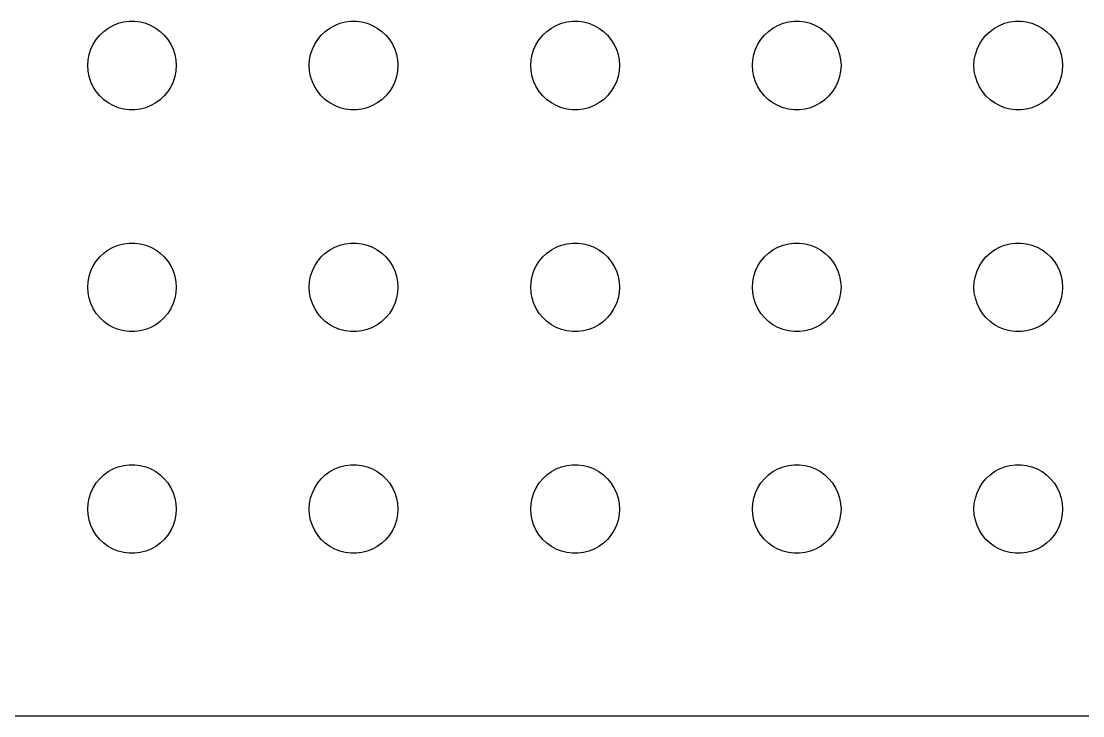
# Model space of a CAD drawing. Header units: metres. Extents: x -134 to 134, y 518 to 1078.
# Drawn here: x -3.75 to 32.18, y 860.01 to 883.5 of the extents above; entities that cross this region are included whole.
import ezdxf

# ---------------------------------------------------------------- set-up
doc = ezdxf.new("R2010")
doc.units = ezdxf.units.M

msp = doc.modelspace()

# ---------------------------------------------------------------- linework, layer by layer
for p, q in [((-0.95613, 883.156), (-0.80373, 883.266)), ((-0.80373, 883.266), (-0.63866, 883.357)), ((-0.63866, 883.357), (-0.46352, 883.427)), ((-0.46352, 883.427), (-0.28107, 883.473)), ((-0.28107, 883.473), (-0.09418, 883.497)), ((-0.09418, 883.497), (0.09418, 883.497)), ((0.09418, 883.497), (0.28107, 883.473)), ((0.28107, 883.473), (0.46352, 883.427)), ((0.46352, 883.427), (0.63866, 883.357)), ((0.63866, 883.357), (0.80373, 883.266)), ((0.80373, 883.266), (0.95613, 883.156)), ((6.54385, 883.156), (6.69626, 883.266)), ((6.69626, 883.266), (6.86133, 883.357)), ((6.86133, 883.357), (7.03647, 883.427)), ((7.03647, 883.427), (7.21892, 883.473)), ((7.21892, 883.473), (7.40581, 883.497)), ((7.40581, 883.497), (7.59418, 883.497)), ((7.59418, 883.497), (7.78107, 883.473)), ((7.78107, 883.473), (7.96352, 883.427)), ((7.96352, 883.427), (8.13866, 883.357)), ((8.13866, 883.357), (8.30373, 883.266)), ((8.30373, 883.266), (8.45613, 883.156)), ((14.0439, 883.156), (14.1963, 883.266)), ((14.1963, 883.266), (14.3613, 883.357)), ((14.3613, 883.357), (14.5365, 883.427)), ((14.5365, 883.427), (14.7189, 883.473)), ((14.7189, 883.473), (14.9058, 883.497)), ((14.9058, 883.497), (15.0942, 883.497)), ((15.0942, 883.497), (15.2811, 883.473)), ((15.2811, 883.473), (15.4635, 883.427)), ((15.4635, 883.427), (15.6387, 883.357)), ((15.6387, 883.357), (15.8037, 883.266)), ((15.8037, 883.266), (15.9561, 883.156)), ((21.5439, 883.156), (21.6963, 883.266)), ((21.6963, 883.266), (21.8613, 883.357)), ((21.8613, 883.357), (22.0365, 883.427)), ((22.0365, 883.427), (22.2189, 883.473)), ((22.2189, 883.473), (22.4058, 883.497)), ((22.4058, 883.497), (22.5942, 883.497)), ((22.5942, 883.497), (22.7811, 883.473)), ((22.7811, 883.473), (22.9635, 883.427)), ((22.9635, 883.427), (23.1387, 883.357)), ((23.1387, 883.357), (23.3037, 883.266)), ((23.3037, 883.266), (23.4561, 883.156)), ((29.0439, 883.156), (29.1963, 883.266)), ((29.1963, 883.266), (29.3613, 883.357)), ((29.3613, 883.357), (29.5365, 883.427)), ((29.5365, 883.427), (29.7189, 883.473)), ((29.7189, 883.473), (29.9058, 883.497)), ((29.9058, 883.497), (30.0942, 883.497)), ((30.0942, 883.497), (30.2811, 883.473)), ((30.2811, 883.473), (30.4635, 883.427)), ((30.4635, 883.427), (30.6387, 883.357)), ((30.6387, 883.357), (30.8037, 883.266)), ((30.8037, 883.266), (30.9561, 883.156)), ((-1.21352, 882.882), (-1.09344, 883.027)), ((-1.09344, 883.027), (-0.95613, 883.156)), ((0.95613, 883.156), (1.09344, 883.027)), ((1.09344, 883.027), (1.21352, 882.882)), ((6.28647, 882.882), (6.40654, 883.027)), ((6.40654, 883.027), (6.54385, 883.156)), ((8.45613, 883.156), (8.59344, 883.027)), ((8.59344, 883.027), (8.71352, 882.882)), ((13.7865, 882.882), (13.9065, 883.027)), ((13.9065, 883.027), (14.0439, 883.156)), ((15.9561, 883.156), (16.0934, 883.027)), ((16.0934, 883.027), (16.2135, 882.882)), ((21.2865, 882.882), (21.4065, 883.027)), ((21.4065, 883.027), (21.5439, 883.156)), ((23.4561, 883.156), (23.5934, 883.027)), ((23.5934, 883.027), (23.7135, 882.882)), ((28.7865, 882.882), (28.9065, 883.027)), ((28.9065, 883.027), (29.0439, 883.156)), ((30.9561, 883.156), (31.0934, 883.027)), ((31.0934, 883.027), (31.2135, 882.882)), ((-1.45287, 882.373), (-1.39465, 882.552)), ((-1.39465, 882.552), (-1.31445, 882.723)), ((-1.31445, 882.723), (-1.21352, 882.882)), ((1.21352, 882.882), (1.31445, 882.723)), ((1.31445, 882.723), (1.39465, 882.552)), ((1.39465, 882.552), (1.45287, 882.373)), ((6.04712, 882.373), (6.10533, 882.552)), ((6.10533, 882.552), (6.18553, 882.723)), ((6.18553, 882.723), (6.28647, 882.882)), ((8.71352, 882.882), (8.81445, 882.723)), ((8.81445, 882.723), (8.89465, 882.552)), ((8.89465, 882.552), (8.95287, 882.373)), ((13.5471, 882.373), (13.6053, 882.552)), ((13.6053, 882.552), (13.6855, 882.723)), ((13.6855, 882.723), (13.7865, 882.882)), ((16.2135, 882.882), (16.3145, 882.723)), ((16.3145, 882.723), (16.3947, 882.552)), ((16.3947, 882.552), (16.4529, 882.373)), ((21.0471, 882.373), (21.1053, 882.552)), ((21.1053, 882.552), (21.1855, 882.723)), ((21.1855, 882.723), (21.2865, 882.882)), ((23.7135, 882.882), (23.8145, 882.723)), ((23.8145, 882.723), (23.8947, 882.552)), ((23.8947, 882.552), (23.9529, 882.373)), ((28.5471, 882.373), (28.6053, 882.552)), ((28.6053, 882.552), (28.6855, 882.723)), ((28.6855, 882.723), (28.7865, 882.882)), ((31.2135, 882.882), (31.3145, 882.723)), ((31.3145, 882.723), (31.3947, 882.552)), ((31.3947, 882.552), (31.4529, 882.373)), ((-1.5, 882), (-1.48816, 882.188)), ((-1.48816, 882.188), (-1.45287, 882.373)), ((1.45287, 882.373), (1.48816, 882.188)), ((1.48816, 882.188), (1.5, 882)), ((6, 882), (6.01183, 882.188)), ((6.01183, 882.188), (6.04712, 882.373)), ((8.95287, 882.373), (8.98816, 882.188)), ((8.98816, 882.188), (9, 882)), ((13.5, 882), (13.5118, 882.188)), ((13.5118, 882.188), (13.5471, 882.373)), ((16.4529, 882.373), (16.4882, 882.188)), ((16.4882, 882.188), (16.5, 882)), ((21, 882), (21.0118, 882.188)), ((21.0118, 882.188), (21.0471, 882.373)), ((23.9529, 882.373), (23.9882, 882.188)), ((23.9882, 882.188), (24, 882)), ((28.5, 882), (28.5118, 882.188)), ((28.5118, 882.188), (28.5471, 882.373)), ((31.4529, 882.373), (31.4882, 882.188)), ((31.4882, 882.188), (31.5, 882)), ((-1.48816, 881.812), (-1.5, 882)), ((1.5, 882), (1.48816, 881.812)), ((6.01183, 881.812), (6, 882)), ((9, 882), (8.98816, 881.812)), ((13.5118, 881.812), (13.5, 882)), ((16.5, 882), (16.4882, 881.812)), ((21.0118, 881.812), (21, 882)), ((24, 882), (23.9882, 881.812)), ((28.5118, 881.812), (28.5, 882)), ((31.5, 882), (31.4882, 881.812)), ((-1.45287, 881.627), (-1.48816, 881.812)), ((-1.39465, 881.448), (-1.45287, 881.627)), ((1.45287, 881.627), (1.39465, 881.448)), ((1.48816, 881.812), (1.45287, 881.627)), ((6.04712, 881.627), (6.01183, 881.812)), ((6.10533, 881.448), (6.04712, 881.627)), ((8.95287, 881.627), (8.89465, 881.448)), ((8.98816, 881.812), (8.95287, 881.627)), ((13.5471, 881.627), (13.5118, 881.812)), ((13.6053, 881.448), (13.5471, 881.627)), ((16.4529, 881.627), (16.3947, 881.448)), ((16.4882, 881.812), (16.4529, 881.627)), ((21.0471, 881.627), (21.0118, 881.812)), ((21.1053, 881.448), (21.0471, 881.627)), ((23.9529, 881.627), (23.8947, 881.448)), ((23.9882, 881.812), (23.9529, 881.627)), ((28.5471, 881.627), (28.5118, 881.812)), ((28.6053, 881.448), (28.5471, 881.627)), ((31.4529, 881.627), (31.3947, 881.448)), ((31.4882, 881.812), (31.4529, 881.627)), ((-1.31445, 881.277), (-1.39465, 881.448)), ((-1.21352, 881.118), (-1.31445, 881.277)), ((-1.09344, 880.973), (-1.21352, 881.118)), ((1.21352, 881.118), (1.09344, 880.973)), ((1.31445, 881.277), (1.21352, 881.118)), ((1.39465, 881.448), (1.31445, 881.277)), ((6.18553, 881.277), (6.10533, 881.448)), ((6.28647, 881.118), (6.18553, 881.277)), ((6.40654, 880.973), (6.28647, 881.118)), ((8.71352, 881.118), (8.59344, 880.973)), ((8.81445, 881.277), (8.71352, 881.118)), ((8.89465, 881.448), (8.81445, 881.277)), ((13.6855, 881.277), (13.6053, 881.448)), ((13.7865, 881.118), (13.6855, 881.277)), ((13.9065, 880.973), (13.7865, 881.118)), ((16.2135, 881.118), (16.0934, 880.973)), ((16.3145, 881.277), (16.2135, 881.118)), ((16.3947, 881.448), (16.3145, 881.277)), ((21.1855, 881.277), (21.1053, 881.448)), ((21.2865, 881.118), (21.1855, 881.277)), ((21.4065, 880.973), (21.2865, 881.118)), ((23.7135, 881.118), (23.5934, 880.973)), ((23.8145, 881.277), (23.7135, 881.118)), ((23.8947, 881.448), (23.8145, 881.277)), ((28.6855, 881.277), (28.6053, 881.448)), ((28.7865, 881.118), (28.6855, 881.277)), ((28.9065, 880.973), (28.7865, 881.118)), ((31.2135, 881.118), (31.0934, 880.973)), ((31.3145, 881.277), (31.2135, 881.118)), ((31.3947, 881.448), (31.3145, 881.277)), ((-0.95613, 880.844), (-1.09344, 880.973)), ((-0.80373, 880.734), (-0.95613, 880.844)), ((0.95613, 880.844), (0.80373, 880.734)), ((1.09344, 880.973), (0.95613, 880.844)), ((6.54385, 880.844), (6.40654, 880.973)), ((6.69626, 880.734), (6.54385, 880.844)), ((8.45613, 880.844), (8.30373, 880.734)), ((8.59344, 880.973), (8.45613, 880.844)), ((14.0439, 880.844), (13.9065, 880.973)), ((14.1963, 880.734), (14.0439, 880.844)), ((15.9561, 880.844), (15.8037, 880.734)), ((16.0934, 880.973), (15.9561, 880.844)), ((21.5439, 880.844), (21.4065, 880.973)), ((21.6963, 880.734), (21.5439, 880.844)), ((23.4561, 880.844), (23.3037, 880.734)), ((23.5934, 880.973), (23.4561, 880.844)), ((29.0439, 880.844), (28.9065, 880.973)), ((29.1963, 880.734), (29.0439, 880.844)), ((30.9561, 880.844), (30.8037, 880.734)), ((31.0934, 880.973), (30.9561, 880.844)), ((-0.63866, 880.643), (-0.80373, 880.734)), ((-0.46352, 880.573), (-0.63866, 880.643)), ((-0.28107, 880.527), (-0.46352, 880.573)), ((-0.09418, 880.503), (-0.28107, 880.527)), ((0.09418, 880.503), (-0.09418, 880.503)), ((0.28107, 880.527), (0.09418, 880.503)), ((0.46352, 880.573), (0.28107, 880.527)), ((0.63866, 880.643), (0.46352, 880.573)), ((0.80373, 880.734), (0.63866, 880.643)), ((6.86133, 880.643), (6.69626, 880.734)), ((7.03647, 880.573), (6.86133, 880.643)), ((7.21892, 880.527), (7.03647, 880.573)), ((7.40581, 880.503), (7.21892, 880.527)), ((7.59418, 880.503), (7.40581, 880.503)), ((7.78107, 880.527), (7.59418, 880.503)), ((7.96352, 880.573), (7.78107, 880.527)), ((8.13866, 880.643), (7.96352, 880.573)), ((8.30373, 880.734), (8.13866, 880.643)), ((14.3613, 880.643), (14.1963, 880.734)), ((14.5365, 880.573), (14.3613, 880.643)), ((14.7189, 880.527), (14.5365, 880.573)), ((14.9058, 880.503), (14.7189, 880.527)), ((15.0942, 880.503), (14.9058, 880.503)), ((15.2811, 880.527), (15.0942, 880.503)), ((15.4635, 880.573), (15.2811, 880.527)), ((15.6387, 880.643), (15.4635, 880.573)), ((15.8037, 880.734), (15.6387, 880.643)), ((21.8613, 880.643), (21.6963, 880.734)), ((22.0365, 880.573), (21.8613, 880.643)), ((22.2189, 880.527), (22.0365, 880.573)), ((22.4058, 880.503), (22.2189, 880.527)), ((22.5942, 880.503), (22.4058, 880.503)), ((22.7811, 880.527), (22.5942, 880.503)), ((22.9635, 880.573), (22.7811, 880.527)), ((23.1387, 880.643), (22.9635, 880.573)), ((23.3037, 880.734), (23.1387, 880.643)), ((29.3613, 880.643), (29.1963, 880.734)), ((29.5365, 880.573), (29.3613, 880.643)), ((29.7189, 880.527), (29.5365, 880.573)), ((29.9058, 880.503), (29.7189, 880.527)), ((30.0942, 880.503), (29.9058, 880.503)), ((30.2811, 880.527), (30.0942, 880.503)), ((30.4635, 880.573), (30.2811, 880.527)), ((30.6387, 880.643), (30.4635, 880.573)), ((30.8037, 880.734), (30.6387, 880.643)), ((-0.95613, 875.656), (-0.80373, 875.766)), ((-0.80373, 875.766), (-0.63866, 875.857)), ((-0.63866, 875.857), (-0.46352, 875.927)), ((-0.46352, 875.927), (-0.28107, 875.973)), ((-0.28107, 875.973), (-0.09418, 875.997)), ((-0.09418, 875.997), (0.09418, 875.997)), ((0.09418, 875.997), (0.28107, 875.973)), ((0.28107, 875.973), (0.46352, 875.927)), ((0.46352, 875.927), (0.63866, 875.857)), ((0.63866, 875.857), (0.80373, 875.766)), ((0.80373, 875.766), (0.95613, 875.656)), ((6.54385, 875.656), (6.69626, 875.766)), ((6.69626, 875.766), (6.86133, 875.857)), ((6.86133, 875.857), (7.03647, 875.927)), ((7.03647, 875.927), (7.21892, 875.973)), ((7.21892, 875.973), (7.40581, 875.997)), ((7.40581, 875.997), (7.59418, 875.997)), ((7.59418, 875.997), (7.78107, 875.973)), ((7.78107, 875.973), (7.96352, 875.927)), ((7.96352, 875.927), (8.13866, 875.857)), ((8.13866, 875.857), (8.30373, 875.766)), ((8.30373, 875.766), (8.45613, 875.656)), ((14.0439, 875.656), (14.1963, 875.766)), ((14.1963, 875.766), (14.3613, 875.857)), ((14.3613, 875.857), (14.5365, 875.927)), ((14.5365, 875.927), (14.7189, 875.973)), ((14.7189, 875.973), (14.9058, 875.997)), ((14.9058, 875.997), (15.0942, 875.997)), ((15.0942, 875.997), (15.2811, 875.973)), ((15.2811, 875.973), (15.4635, 875.927)), ((15.4635, 875.927), (15.6387, 875.857)), ((15.6387, 875.857), (15.8037, 875.766)), ((15.8037, 875.766), (15.9561, 875.656)), ((21.5439, 875.656), (21.6963, 875.766)), ((21.6963, 875.766), (21.8613, 875.857)), ((21.8613, 875.857), (22.0365, 875.927)), ((22.0365, 875.927), (22.2189, 875.973)), ((22.2189, 875.973), (22.4058, 875.997)), ((22.4058, 875.997), (22.5942, 875.997)), ((22.5942, 875.997), (22.7811, 875.973)), ((22.7811, 875.973), (22.9635, 875.927)), ((22.9635, 875.927), (23.1387, 875.857)), ((23.1387, 875.857), (23.3037, 875.766)), ((23.3037, 875.766), (23.4561, 875.656)), ((29.0439, 875.656), (29.1963, 875.766)), ((29.1963, 875.766), (29.3613, 875.857)), ((29.3613, 875.857), (29.5365, 875.927)), ((29.5365, 875.927), (29.7189, 875.973)), ((29.7189, 875.973), (29.9058, 875.997)), ((29.9058, 875.997), (30.0942, 875.997)), ((30.0942, 875.997), (30.2811, 875.973)), ((30.2811, 875.973), (30.4635, 875.927)), ((30.4635, 875.927), (30.6387, 875.857)), ((30.6387, 875.857), (30.8037, 875.766)), ((30.8037, 875.766), (30.9561, 875.656)), ((-1.31445, 875.223), (-1.21352, 875.382)), ((-1.21352, 875.382), (-1.09344, 875.527)), ((-1.09344, 875.527), (-0.95613, 875.656)), ((0.95613, 875.656), (1.09344, 875.527)), ((1.09344, 875.527), (1.21352, 875.382)), ((1.21352, 875.382), (1.31445, 875.223)), ((6.18553, 875.223), (6.28647, 875.382)), ((6.28647, 875.382), (6.40654, 875.527)), ((6.40654, 875.527), (6.54385, 875.656)), ((8.45613, 875.656), (8.59344, 875.527)), ((8.59344, 875.527), (8.71352, 875.382)), ((8.71352, 875.382), (8.81445, 875.223)), ((13.6855, 875.223), (13.7865, 875.382)), ((13.7865, 875.382), (13.9065, 875.527)), ((13.9065, 875.527), (14.0439, 875.656)), ((15.9561, 875.656), (16.0934, 875.527)), ((16.0934, 875.527), (16.2135, 875.382)), ((16.2135, 875.382), (16.3145, 875.223)), ((21.1855, 875.223), (21.2865, 875.382)), ((21.2865, 875.382), (21.4065, 875.527)), ((21.4065, 875.527), (21.5439, 875.656)), ((23.4561, 875.656), (23.5934, 875.527)), ((23.5934, 875.527), (23.7135, 875.382)), ((23.7135, 875.382), (23.8145, 875.223)), ((28.6855, 875.223), (28.7865, 875.382)), ((28.7865, 875.382), (28.9065, 875.527)), ((28.9065, 875.527), (29.0439, 875.656)), ((30.9561, 875.656), (31.0934, 875.527)), ((31.0934, 875.527), (31.2135, 875.382)), ((31.2135, 875.382), (31.3145, 875.223)), ((-1.45287, 874.873), (-1.39465, 875.052)), ((-1.39465, 875.052), (-1.31445, 875.223)), ((1.31445, 875.223), (1.39465, 875.052)), ((1.39465, 875.052), (1.45287, 874.873)), ((6.04712, 874.873), (6.10533, 875.052)), ((6.10533, 875.052), (6.18553, 875.223)), ((8.81445, 875.223), (8.89465, 875.052)), ((8.89465, 875.052), (8.95287, 874.873)), ((13.5471, 874.873), (13.6053, 875.052)), ((13.6053, 875.052), (13.6855, 875.223)), ((16.3145, 875.223), (16.3947, 875.052)), ((16.3947, 875.052), (16.4529, 874.873)), ((21.0471, 874.873), (21.1053, 875.052)), ((21.1053, 875.052), (21.1855, 875.223)), ((23.8145, 875.223), (23.8947, 875.052)), ((23.8947, 875.052), (23.9529, 874.873)), ((28.5471, 874.873), (28.6053, 875.052)), ((28.6053, 875.052), (28.6855, 875.223)), ((31.3145, 875.223), (31.3947, 875.052)), ((31.3947, 875.052), (31.4529, 874.873)), ((-1.5, 874.5), (-1.48816, 874.688)), ((-1.48816, 874.688), (-1.45287, 874.873)), ((1.45287, 874.873), (1.48816, 874.688)), ((1.48816, 874.688), (1.5, 874.5)), ((6, 874.5), (6.01183, 874.688)), ((6.01183, 874.688), (6.04712, 874.873)), ((8.95287, 874.873), (8.98816, 874.688)), ((8.98816, 874.688), (9, 874.5)), ((13.5, 874.5), (13.5118, 874.688)), ((13.5118, 874.688), (13.5471, 874.873)), ((16.4529, 874.873), (16.4882, 874.688)), ((16.4882, 874.688), (16.5, 874.5)), ((21, 874.5), (21.0118, 874.688)), ((21.0118, 874.688), (21.0471, 874.873)), ((23.9529, 874.873), (23.9882, 874.688)), ((23.9882, 874.688), (24, 874.5)), ((28.5, 874.5), (28.5118, 874.688)), ((28.5118, 874.688), (28.5471, 874.873)), ((31.4529, 874.873), (31.4882, 874.688)), ((31.4882, 874.688), (31.5, 874.5)), ((-1.48816, 874.312), (-1.5, 874.5)), ((-1.45287, 874.127), (-1.48816, 874.312)), ((1.48816, 874.312), (1.45287, 874.127)), ((1.5, 874.5), (1.48816, 874.312)), ((6.01183, 874.312), (6, 874.5)), ((6.04712, 874.127), (6.01183, 874.312)), ((8.98816, 874.312), (8.95287, 874.127)), ((9, 874.5), (8.98816, 874.312)), ((13.5118, 874.312), (13.5, 874.5)), ((13.5471, 874.127), (13.5118, 874.312)), ((16.4882, 874.312), (16.4529, 874.127)), ((16.5, 874.5), (16.4882, 874.312)), ((21.0118, 874.312), (21, 874.5)), ((21.0471, 874.127), (21.0118, 874.312)), ((23.9882, 874.312), (23.9529, 874.127)), ((24, 874.5), (23.9882, 874.312)), ((28.5118, 874.312), (28.5, 874.5)), ((28.5471, 874.127), (28.5118, 874.312)), ((31.4882, 874.312), (31.4529, 874.127)), ((31.5, 874.5), (31.4882, 874.312)), ((-1.39465, 873.948), (-1.45287, 874.127)), ((-1.31445, 873.777), (-1.39465, 873.948)), ((1.39465, 873.948), (1.31445, 873.777)), ((1.45287, 874.127), (1.39465, 873.948)), ((6.10533, 873.948), (6.04712, 874.127)), ((6.18553, 873.777), (6.10533, 873.948)), ((8.89465, 873.948), (8.81445, 873.777)), ((8.95287, 874.127), (8.89465, 873.948)), ((13.6053, 873.948), (13.5471, 874.127)), ((13.6855, 873.777), (13.6053, 873.948)), ((16.3947, 873.948), (16.3145, 873.777)), ((16.4529, 874.127), (16.3947, 873.948)), ((21.1053, 873.948), (21.0471, 874.127)), ((21.1855, 873.777), (21.1053, 873.948)), ((23.8947, 873.948), (23.8145, 873.777)), ((23.9529, 874.127), (23.8947, 873.948)), ((28.6053, 873.948), (28.5471, 874.127)), ((28.6855, 873.777), (28.6053, 873.948)), ((31.3947, 873.948), (31.3145, 873.777)), ((31.4529, 874.127), (31.3947, 873.948)), ((-1.21352, 873.618), (-1.31445, 873.777)), ((-1.09344, 873.473), (-1.21352, 873.618)), ((1.21352, 873.618), (1.09344, 873.473)), ((1.31445, 873.777), (1.21352, 873.618)), ((6.28647, 873.618), (6.18553, 873.777)), ((6.40654, 873.473), (6.28647, 873.618)), ((8.71352, 873.618), (8.59344, 873.473)), ((8.81445, 873.777), (8.71352, 873.618)), ((13.7865, 873.618), (13.6855, 873.777)), ((13.9065, 873.473), (13.7865, 873.618)), ((16.2135, 873.618), (16.0934, 873.473)), ((16.3145, 873.777), (16.2135, 873.618)), ((21.2865, 873.618), (21.1855, 873.777)), ((21.4065, 873.473), (21.2865, 873.618)), ((23.7135, 873.618), (23.5934, 873.473)), ((23.8145, 873.777), (23.7135, 873.618)), ((28.7865, 873.618), (28.6855, 873.777)), ((28.9065, 873.473), (28.7865, 873.618)), ((31.2135, 873.618), (31.0934, 873.473)), ((31.3145, 873.777), (31.2135, 873.618)), ((-0.95613, 873.344), (-1.09344, 873.473)), ((-0.80373, 873.234), (-0.95613, 873.344)), ((-0.63866, 873.143), (-0.80373, 873.234)), ((0.80373, 873.234), (0.63866, 873.143)), ((0.95613, 873.344), (0.80373, 873.234)), ((1.09344, 873.473), (0.95613, 873.344)), ((6.54385, 873.344), (6.40654, 873.473)), ((6.69626, 873.234), (6.54385, 873.344)), ((6.86133, 873.143), (6.69626, 873.234)), ((8.30373, 873.234), (8.13866, 873.143)), ((8.45613, 873.344), (8.30373, 873.234)), ((8.59344, 873.473), (8.45613, 873.344)), ((14.0439, 873.344), (13.9065, 873.473)), ((14.1963, 873.234), (14.0439, 873.344)), ((14.3613, 873.143), (14.1963, 873.234)), ((15.8037, 873.234), (15.6387, 873.143)), ((15.9561, 873.344), (15.8037, 873.234)), ((16.0934, 873.473), (15.9561, 873.344)), ((21.5439, 873.344), (21.4065, 873.473)), ((21.6963, 873.234), (21.5439, 873.344)), ((21.8613, 873.143), (21.6963, 873.234)), ((23.3037, 873.234), (23.1387, 873.143)), ((23.4561, 873.344), (23.3037, 873.234)), ((23.5934, 873.473), (23.4561, 873.344)), ((29.0439, 873.344), (28.9065, 873.473)), ((29.1963, 873.234), (29.0439, 873.344)), ((29.3613, 873.143), (29.1963, 873.234)), ((30.8037, 873.234), (30.6387, 873.143)), ((30.9561, 873.344), (30.8037, 873.234)), ((31.0934, 873.473), (30.9561, 873.344)), ((-0.46352, 873.073), (-0.63866, 873.143)), ((-0.28107, 873.027), (-0.46352, 873.073)), ((-0.09418, 873.003), (-0.28107, 873.027)), ((0.09418, 873.003), (-0.09418, 873.003)), ((0.28107, 873.027), (0.09418, 873.003)), ((0.46352, 873.073), (0.28107, 873.027)), ((0.63866, 873.143), (0.46352, 873.073)), ((7.03647, 873.073), (6.86133, 873.143)), ((7.21892, 873.027), (7.03647, 873.073)), ((7.40581, 873.003), (7.21892, 873.027)), ((7.59418, 873.003), (7.40581, 873.003)), ((7.78107, 873.027), (7.59418, 873.003)), ((7.96352, 873.073), (7.78107, 873.027)), ((8.13866, 873.143), (7.96352, 873.073)), ((14.5365, 873.073), (14.3613, 873.143)), ((14.7189, 873.027), (14.5365, 873.073)), ((14.9058, 873.003), (14.7189, 873.027)), ((15.0942, 873.003), (14.9058, 873.003)), ((15.2811, 873.027), (15.0942, 873.003)), ((15.4635, 873.073), (15.2811, 873.027)), ((15.6387, 873.143), (15.4635, 873.073)), ((22.0365, 873.073), (21.8613, 873.143)), ((22.2189, 873.027), (22.0365, 873.073)), ((22.4058, 873.003), (22.2189, 873.027)), ((22.5942, 873.003), (22.4058, 873.003)), ((22.7811, 873.027), (22.5942, 873.003)), ((22.9635, 873.073), (22.7811, 873.027)), ((23.1387, 873.143), (22.9635, 873.073)), ((29.5365, 873.073), (29.3613, 873.143)), ((29.7189, 873.027), (29.5365, 873.073)), ((29.9058, 873.003), (29.7189, 873.027)), ((30.0942, 873.003), (29.9058, 873.003)), ((30.2811, 873.027), (30.0942, 873.003)), ((30.4635, 873.073), (30.2811, 873.027)), ((30.6387, 873.143), (30.4635, 873.073)), ((-0.95613, 868.156), (-0.80373, 868.266)), ((-0.80373, 868.266), (-0.63866, 868.357)), ((-0.63866, 868.357), (-0.46352, 868.427)), ((-0.46352, 868.427), (-0.28107, 868.473)), ((-0.28107, 868.473), (-0.09418, 868.497)), ((-0.09418, 868.497), (0.09418, 868.497)), ((0.09418, 868.497), (0.28107, 868.473)), ((0.28107, 868.473), (0.46352, 868.427)), ((0.46352, 868.427), (0.63866, 868.357)), ((0.63866, 868.357), (0.80373, 868.266)), ((0.80373, 868.266), (0.95613, 868.156)), ((6.54385, 868.156), (6.69626, 868.266)), ((6.69626, 868.266), (6.86133, 868.357)), ((6.86133, 868.357), (7.03647, 868.427)), ((7.03647, 868.427), (7.21892, 868.473)), ((7.21892, 868.473), (7.40581, 868.497)), ((7.40581, 868.497), (7.59418, 868.497)), ((7.59418, 868.497), (7.78107, 868.473)), ((7.78107, 868.473), (7.96352, 868.427)), ((7.96352, 868.427), (8.13866, 868.357)), ((8.13866, 868.357), (8.30373, 868.266)), ((8.30373, 868.266), (8.45613, 868.156)), ((14.0439, 868.156), (14.1963, 868.266)), ((14.1963, 868.266), (14.3613, 868.357)), ((14.3613, 868.357), (14.5365, 868.427)), ((14.5365, 868.427), (14.7189, 868.473)), ((14.7189, 868.473), (14.9058, 868.497)), ((14.9058, 868.497), (15.0942, 868.497)), ((15.0942, 868.497), (15.2811, 868.473)), ((15.2811, 868.473), (15.4635, 868.427)), ((15.4635, 868.427), (15.6387, 868.357)), ((15.6387, 868.357), (15.8037, 868.266)), ((15.8037, 868.266), (15.9561, 868.156)), ((21.5439, 868.156), (21.6963, 868.266)), ((21.6963, 868.266), (21.8613, 868.357)), ((21.8613, 868.357), (22.0365, 868.427)), ((22.0365, 868.427), (22.2189, 868.473)), ((22.2189, 868.473), (22.4058, 868.497)), ((22.4058, 868.497), (22.5942, 868.497)), ((22.5942, 868.497), (22.7811, 868.473)), ((22.7811, 868.473), (22.9635, 868.427)), ((22.9635, 868.427), (23.1387, 868.357)), ((23.1387, 868.357), (23.3037, 868.266)), ((23.3037, 868.266), (23.4561, 868.156)), ((29.0439, 868.156), (29.1963, 868.266)), ((29.1963, 868.266), (29.3613, 868.357)), ((29.3613, 868.357), (29.5365, 868.427)), ((29.5365, 868.427), (29.7189, 868.473)), ((29.7189, 868.473), (29.9058, 868.497)), ((29.9058, 868.497), (30.0942, 868.497)), ((30.0942, 868.497), (30.2811, 868.473)), ((30.2811, 868.473), (30.4635, 868.427)), ((30.4635, 868.427), (30.6387, 868.357)), ((30.6387, 868.357), (30.8037, 868.266)), ((30.8037, 868.266), (30.9561, 868.156)), ((-1.31445, 867.723), (-1.21352, 867.882)), ((-1.21352, 867.882), (-1.09344, 868.027)), ((-1.09344, 868.027), (-0.95613, 868.156)), ((0.95613, 868.156), (1.09344, 868.027)), ((1.09344, 868.027), (1.21352, 867.882)), ((1.21352, 867.882), (1.31445, 867.723)), ((6.18553, 867.723), (6.28647, 867.882)), ((6.28647, 867.882), (6.40654, 868.027)), ((6.40654, 868.027), (6.54385, 868.156)), ((8.45613, 868.156), (8.59344, 868.027)), ((8.59344, 868.027), (8.71352, 867.882)), ((8.71352, 867.882), (8.81445, 867.723)), ((13.6855, 867.723), (13.7865, 867.882)), ((13.7865, 867.882), (13.9065, 868.027)), ((13.9065, 868.027), (14.0439, 868.156)), ((15.9561, 868.156), (16.0934, 868.027)), ((16.0934, 868.027), (16.2135, 867.882)), ((16.2135, 867.882), (16.3145, 867.723)), ((21.1855, 867.723), (21.2865, 867.882)), ((21.2865, 867.882), (21.4065, 868.027)), ((21.4065, 868.027), (21.5439, 868.156)), ((23.4561, 868.156), (23.5934, 868.027)), ((23.5934, 868.027), (23.7135, 867.882)), ((23.7135, 867.882), (23.8145, 867.723)), ((28.6855, 867.723), (28.7865, 867.882)), ((28.7865, 867.882), (28.9065, 868.027)), ((28.9065, 868.027), (29.0439, 868.156)), ((30.9561, 868.156), (31.0934, 868.027)), ((31.0934, 868.027), (31.2135, 867.882)), ((31.2135, 867.882), (31.3145, 867.723)), ((-1.45287, 867.373), (-1.39465, 867.552)), ((-1.39465, 867.552), (-1.31445, 867.723)), ((1.31445, 867.723), (1.39465, 867.552)), ((1.39465, 867.552), (1.45287, 867.373)), ((6.04712, 867.373), (6.10533, 867.552)), ((6.10533, 867.552), (6.18553, 867.723)), ((8.81445, 867.723), (8.89465, 867.552)), ((8.89465, 867.552), (8.95287, 867.373)), ((13.5471, 867.373), (13.6053, 867.552)), ((13.6053, 867.552), (13.6855, 867.723)), ((16.3145, 867.723), (16.3947, 867.552)), ((16.3947, 867.552), (16.4529, 867.373)), ((21.0471, 867.373), (21.1053, 867.552)), ((21.1053, 867.552), (21.1855, 867.723)), ((23.8145, 867.723), (23.8947, 867.552)), ((23.8947, 867.552), (23.9529, 867.373)), ((28.5471, 867.373), (28.6053, 867.552)), ((28.6053, 867.552), (28.6855, 867.723)), ((31.3145, 867.723), (31.3947, 867.552)), ((31.3947, 867.552), (31.4529, 867.373)), ((-1.5, 867), (-1.48816, 867.188)), ((-1.48816, 867.188), (-1.45287, 867.373)), ((1.45287, 867.373), (1.48816, 867.188)), ((1.48816, 867.188), (1.5, 867)), ((6, 867), (6.01183, 867.188)), ((6.01183, 867.188), (6.04712, 867.373)), ((8.95287, 867.373), (8.98816, 867.188)), ((8.98816, 867.188), (9, 867)), ((13.5, 867), (13.5118, 867.188)), ((13.5118, 867.188), (13.5471, 867.373)), ((16.4529, 867.373), (16.4882, 867.188)), ((16.4882, 867.188), (16.5, 867)), ((21, 867), (21.0118, 867.188)), ((21.0118, 867.188), (21.0471, 867.373)), ((23.9529, 867.373), (23.9882, 867.188)), ((23.9882, 867.188), (24, 867)), ((28.5, 867), (28.5118, 867.188)), ((28.5118, 867.188), (28.5471, 867.373)), ((31.4529, 867.373), (31.4882, 867.188)), ((31.4882, 867.188), (31.5, 867)), ((-1.48816, 866.812), (-1.5, 867)), ((-1.45287, 866.627), (-1.48816, 866.812)), ((1.48816, 866.812), (1.45287, 866.627)), ((1.5, 867), (1.48816, 866.812)), ((6.01183, 866.812), (6, 867)), ((6.04712, 866.627), (6.01183, 866.812)), ((8.98816, 866.812), (8.95287, 866.627)), ((9, 867), (8.98816, 866.812)), ((13.5118, 866.812), (13.5, 867)), ((13.5471, 866.627), (13.5118, 866.812)), ((16.4882, 866.812), (16.4529, 866.627)), ((16.5, 867), (16.4882, 866.812)), ((21.0118, 866.812), (21, 867)), ((21.0471, 866.627), (21.0118, 866.812)), ((23.9882, 866.812), (23.9529, 866.627)), ((24, 867), (23.9882, 866.812)), ((28.5118, 866.812), (28.5, 867)), ((28.5471, 866.627), (28.5118, 866.812)), ((31.4882, 866.812), (31.4529, 866.627)), ((31.5, 867), (31.4882, 866.812)), ((-1.39465, 866.448), (-1.45287, 866.627)), ((-1.31445, 866.277), (-1.39465, 866.448)), ((1.39465, 866.448), (1.31445, 866.277)), ((1.45287, 866.627), (1.39465, 866.448)), ((6.10533, 866.448), (6.04712, 866.627)), ((6.18553, 866.277), (6.10533, 866.448)), ((8.89465, 866.448), (8.81445, 866.277)), ((8.95287, 866.627), (8.89465, 866.448)), ((13.6053, 866.448), (13.5471, 866.627)), ((13.6855, 866.277), (13.6053, 866.448)), ((16.3947, 866.448), (16.3145, 866.277)), ((16.4529, 866.627), (16.3947, 866.448)), ((21.1053, 866.448), (21.0471, 866.627)), ((21.1855, 866.277), (21.1053, 866.448)), ((23.8947, 866.448), (23.8145, 866.277)), ((23.9529, 866.627), (23.8947, 866.448)), ((28.6053, 866.448), (28.5471, 866.627)), ((28.6855, 866.277), (28.6053, 866.448)), ((31.3947, 866.448), (31.3145, 866.277)), ((31.4529, 866.627), (31.3947, 866.448)), ((-1.21352, 866.118), (-1.31445, 866.277)), ((-1.09344, 865.973), (-1.21352, 866.118)), ((1.21352, 866.118), (1.09344, 865.973)), ((1.31445, 866.277), (1.21352, 866.118)), ((6.28647, 866.118), (6.18553, 866.277)), ((6.40654, 865.973), (6.28647, 866.118)), ((8.71352, 866.118), (8.59344, 865.973)), ((8.81445, 866.277), (8.71352, 866.118)), ((13.7865, 866.118), (13.6855, 866.277)), ((13.9065, 865.973), (13.7865, 866.118)), ((16.2135, 866.118), (16.0934, 865.973)), ((16.3145, 866.277), (16.2135, 866.118)), ((21.2865, 866.118), (21.1855, 866.277)), ((21.4065, 865.973), (21.2865, 866.118)), ((23.7135, 866.118), (23.5934, 865.973)), ((23.8145, 866.277), (23.7135, 866.118)), ((28.7865, 866.118), (28.6855, 866.277)), ((28.9065, 865.973), (28.7865, 866.118)), ((31.2135, 866.118), (31.0934, 865.973)), ((31.3145, 866.277), (31.2135, 866.118)), ((-0.95613, 865.844), (-1.09344, 865.973)), ((-0.80373, 865.734), (-0.95613, 865.844)), ((-0.63866, 865.643), (-0.80373, 865.734)), ((-0.46352, 865.573), (-0.63866, 865.643)), ((0.63866, 865.643), (0.46352, 865.573)), ((0.80373, 865.734), (0.63866, 865.643)), ((0.95613, 865.844), (0.80373, 865.734)), ((1.09344, 865.973), (0.95613, 865.844)), ((6.54385, 865.844), (6.40654, 865.973)), ((6.69626, 865.734), (6.54385, 865.844)), ((6.86133, 865.643), (6.69626, 865.734)), ((7.03647, 865.573), (6.86133, 865.643)), ((8.13866, 865.643), (7.96352, 865.573)), ((8.30373, 865.734), (8.13866, 865.643)), ((8.45613, 865.844), (8.30373, 865.734)), ((8.59344, 865.973), (8.45613, 865.844)), ((14.0439, 865.844), (13.9065, 865.973)), ((14.1963, 865.734), (14.0439, 865.844)), ((14.3613, 865.643), (14.1963, 865.734)), ((14.5365, 865.573), (14.3613, 865.643)), ((15.6387, 865.643), (15.4635, 865.573)), ((15.8037, 865.734), (15.6387, 865.643)), ((15.9561, 865.844), (15.8037, 865.734)), ((16.0934, 865.973), (15.9561, 865.844)), ((21.5439, 865.844), (21.4065, 865.973)), ((21.6963, 865.734), (21.5439, 865.844)), ((21.8613, 865.643), (21.6963, 865.734)), ((22.0365, 865.573), (21.8613, 865.643)), ((23.1387, 865.643), (22.9635, 865.573)), ((23.3037, 865.734), (23.1387, 865.643)), ((23.4561, 865.844), (23.3037, 865.734)), ((23.5934, 865.973), (23.4561, 865.844)), ((29.0439, 865.844), (28.9065, 865.973)), ((29.1963, 865.734), (29.0439, 865.844)), ((29.3613, 865.643), (29.1963, 865.734)), ((29.5365, 865.573), (29.3613, 865.643)), ((30.6387, 865.643), (30.4635, 865.573)), ((30.8037, 865.734), (30.6387, 865.643)), ((30.9561, 865.844), (30.8037, 865.734)), ((31.0934, 865.973), (30.9561, 865.844)), ((-0.28107, 865.527), (-0.46352, 865.573)), ((-0.09418, 865.503), (-0.28107, 865.527)), ((0.09418, 865.503), (-0.09418, 865.503)), ((0.28107, 865.527), (0.09418, 865.503)), ((0.46352, 865.573), (0.28107, 865.527)), ((7.21892, 865.527), (7.03647, 865.573)), ((7.40581, 865.503), (7.21892, 865.527)), ((7.59418, 865.503), (7.40581, 865.503)), ((7.78107, 865.527), (7.59418, 865.503)), ((7.96352, 865.573), (7.78107, 865.527)), ((14.7189, 865.527), (14.5365, 865.573)), ((14.9058, 865.503), (14.7189, 865.527)), ((15.0942, 865.503), (14.9058, 865.503)), ((15.2811, 865.527), (15.0942, 865.503)), ((15.4635, 865.573), (15.2811, 865.527)), ((22.2189, 865.527), (22.0365, 865.573)), ((22.4058, 865.503), (22.2189, 865.527)), ((22.5942, 865.503), (22.4058, 865.503)), ((22.7811, 865.527), (22.5942, 865.503)), ((22.9635, 865.573), (22.7811, 865.527)), ((29.7189, 865.527), (29.5365, 865.573)), ((29.9058, 865.503), (29.7189, 865.527)), ((30.0942, 865.503), (29.9058, 865.503)), ((30.2811, 865.527), (30.0942, 865.503)), ((30.4635, 865.573), (30.2811, 865.527)), ((-129.814, 860.01), (129.814, 860.01))]:
    msp.add_line(p, q)

doc.saveas('drawing.dxf')
